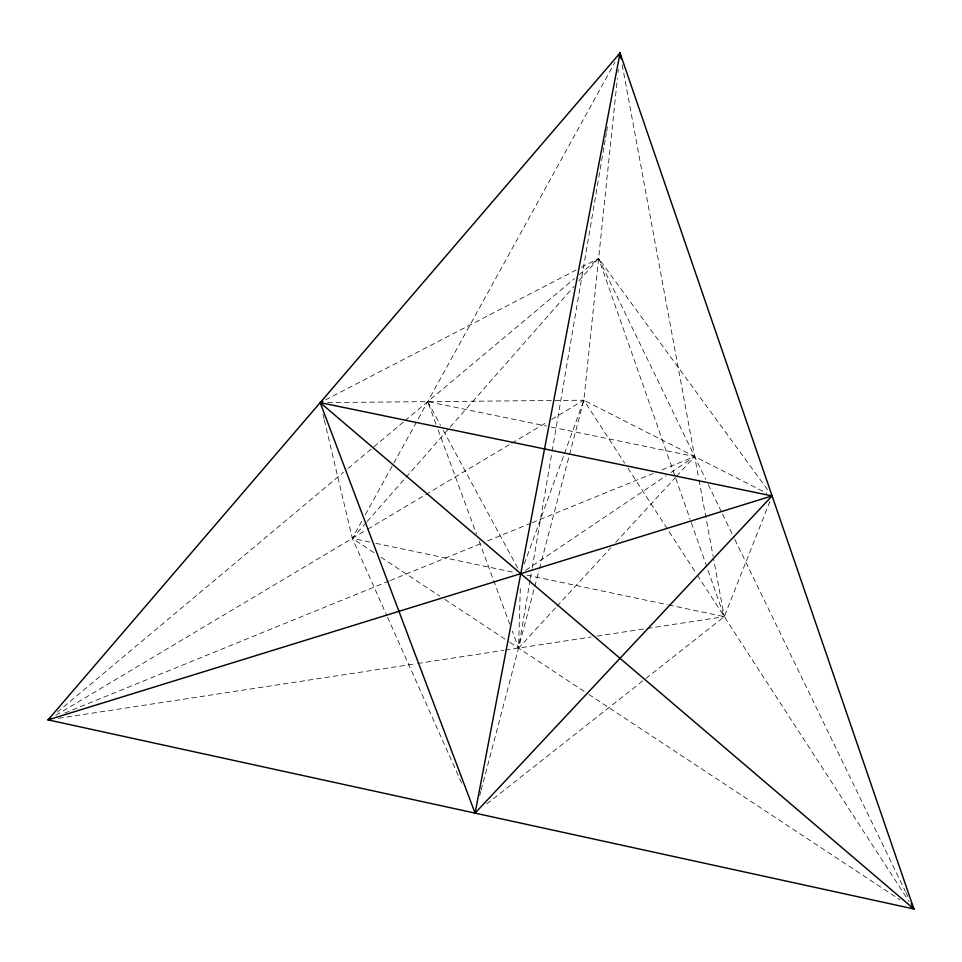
<?xml version="1.0" encoding="UTF-8"?>
<svg xmlns="http://www.w3.org/2000/svg" width="962" height="962" viewBox="0 0 962 962"><rect width="100%" height="100%" fill="white"/><g stroke="black" fill="none" stroke-linecap="round" stroke-linejoin="round"><path stroke-width="0.72" stroke-dasharray="4.81 3.61" d="M520.31 588.54L518.554 648.075L556 607.347M539.49 568.578L583.838 400.216L617.4 78.331M618.013 72.378L618.326 69.396M530.158 580.002L518.554 648.075L512.325 631.18M530.411 578.523L531.926 569.648M532.178 568.169L551.875 452.717M552.128 451.238L604.124 146.296M604.376 144.805L605.387 138.889M605.639 137.41L606.397 132.972M606.649 131.493L607.407 127.044M479.653 795.754L480.796 791.413M481.18 789.97L539.105 570.033M524.29 563.912L563.96 454.87M564.466 453.463L583.838 400.216L766.75 493.193M769.901 501.43L724.278 616.678L644.191 679.809M361.736 521.272L352.308 538.371L386.94 615.872M365.356 514.706L614.958 62.229M366.149 522.631L352.308 538.371L374.807 553.21M367.135 521.5L449.218 428.21M450.204 427.08L573.881 286.496M578.835 280.868L598.629 258.381L768.542 491.053M557.01 606.252L610.654 547.907M615.716 542.4L675.432 477.465M676.442 476.358L694.66 456.541L547.991 426.382M57.299 712.169L343.494 472.258M348.04 468.434L403.824 421.681M404.966 420.731L574.542 278.571M579.124 274.723L598.629 258.381L705.675 479.28M486.808 803.883L643.013 680.735M525.721 570.31L666.089 475.781M671.055 472.438L694.66 456.541L659.944 470.683M55.832 715.271L366.45 529.93M367.737 529.16L424.338 495.382M425.625 494.612L510.521 443.963M511.808 443.193L546.536 422.474M551.683 419.396L583.838 400.216L624.663 463.143M325.505 399.879L576.082 270.057M581.385 267.304L598.629 258.381L690.103 519.227M64.791 713.082L388.888 581.084M390.283 580.519L482.082 543.121M487.65 540.86L530.771 523.292M532.166 522.727L652.994 473.52M58.49 718.301L416.221 663.696M417.712 663.467L503.727 650.336M505.206 650.108L591.077 637.012M596.993 636.098L645.827 628.643M647.318 628.427L724.278 616.678L713.407 557.912M327.669 402.561L583.838 400.216M436.026 424.17L427.729 401.635L546.524 426.082M369.913 542.075L352.308 538.371L324.338 420.129M375.781 543.314L515.187 572.655M526.923 575.132L667.267 604.677M668.734 604.99L724.278 616.678L690.596 520.634M381.048 557.335L439.802 596.103M444.805 599.41L508.549 641.474M509.8 642.303L587.529 693.602M588.792 694.42L900.143 899.891M627.933 468.169L696.512 573.881M697.33 575.144L908.994 901.406M427.729 401.635L440.512 425.276M443.35 430.531L517.905 568.41M708.26 484.632L721.873 512.71M722.522 514.045L734.186 538.107M734.836 539.454L905.398 891.425M906.048 892.772L908.02 896.824M387.542 617.231L462.914 785.918M438.107 429.81L476.515 534.006M479.112 541.053L493.121 579.076M493.638 580.483L509.728 624.134M322.955 414.297L324.002 418.674M622.222 64.839L698.737 478.583M699.001 480.05L713.131 556.445"/><path stroke-width="1.44" d="M475.084 813.13L320.202 402.621L772.089 495.911L475.084 813.13L620.033 53.03L48.1 719.877L913.9 908.97L620.033 53.03L618.578 55.664M50.397 717.953L48.1 719.877L772.089 495.911M50.673 718.349L48.1 719.877L50.878 718.746M322.847 401.25L320.202 402.621L913.9 908.97L911.279 903.571M911.399 907.322L913.9 908.97L912.265 906.444M620.033 53.03L621.127 58.935"/></g></svg>
